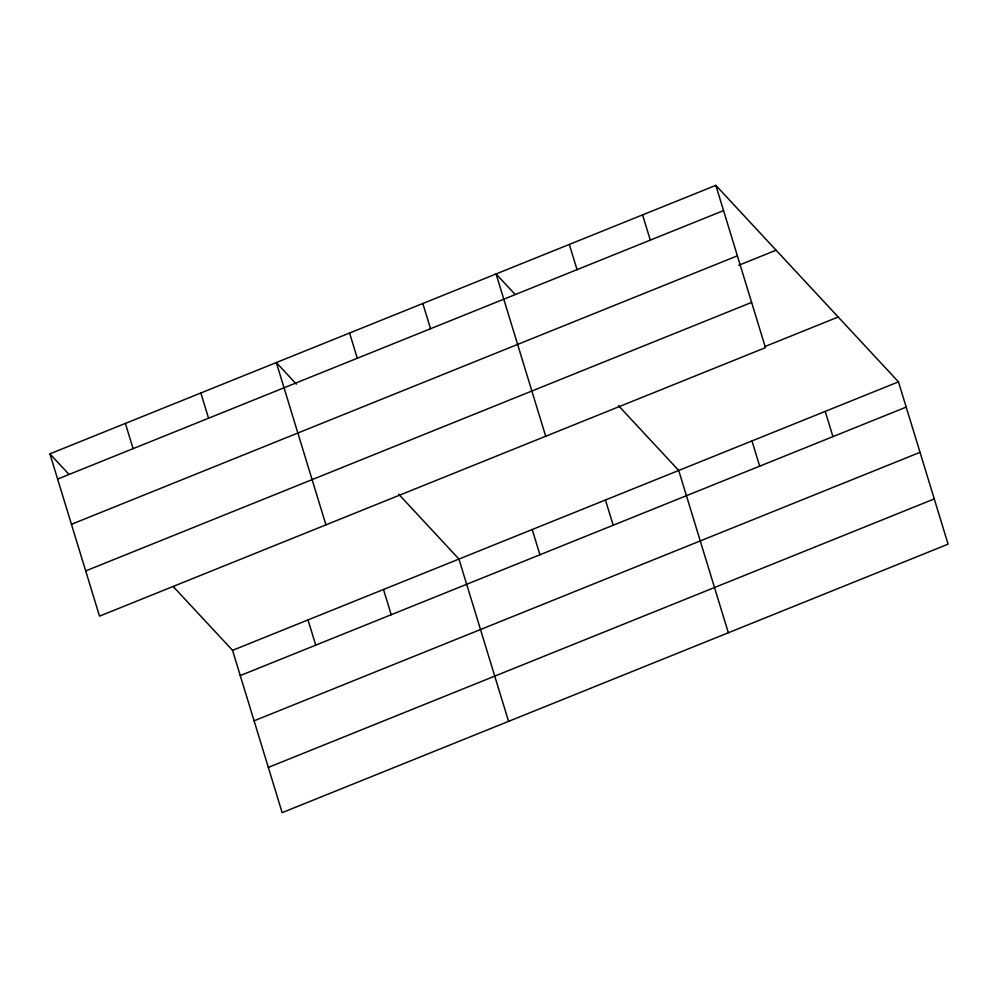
<?xml version="1.0" encoding="UTF-8"?>
<svg xmlns="http://www.w3.org/2000/svg" width="998" height="998" viewBox="0 0 998 998"><rect width="100%" height="100%" fill="white"/><g stroke="black" fill="none" stroke-linecap="round" stroke-linejoin="round"><path stroke-width="1.5" d="M715.84 185.354L765.454 347.653L99.526 616.14L49.9 453.841L715.84 185.354L898.474 381.86L948.1 544.159L282.16 812.646L232.546 650.347L173.328 586.637M57.622 479.077L723.55 210.59M71.444 524.312L737.385 255.825M738.77 265.256L776.107 250.199M85.691 570.918L751.631 302.419M764.955 346.543L838.208 317.015M232.546 650.347L898.474 381.86M240.256 675.584L906.196 407.097M254.091 720.818L920.019 452.331M268.337 767.412L934.278 498.925M515.105 294.435L496.081 273.951L545.694 436.251M618.448 405.612L678.715 470.457L728.34 632.757M296.406 384.168L276.321 362.561L325.934 524.861M398.689 494.21L458.955 559.055L508.581 721.367M49.9 453.841L68.937 474.324M825.221 411.388L832.943 436.625M751.968 440.929L759.69 466.166M642.587 214.882L650.297 240.131M569.334 244.423L577.044 269.66M605.462 499.986L613.184 525.235M532.208 529.526L539.93 554.763M422.828 303.492L430.537 328.729M349.574 333.02L357.284 358.257M383.494 589.481L391.204 614.731M308.02 619.92L315.73 645.157M200.847 392.987L208.557 418.224M125.374 423.414L133.083 448.651"/></g></svg>
